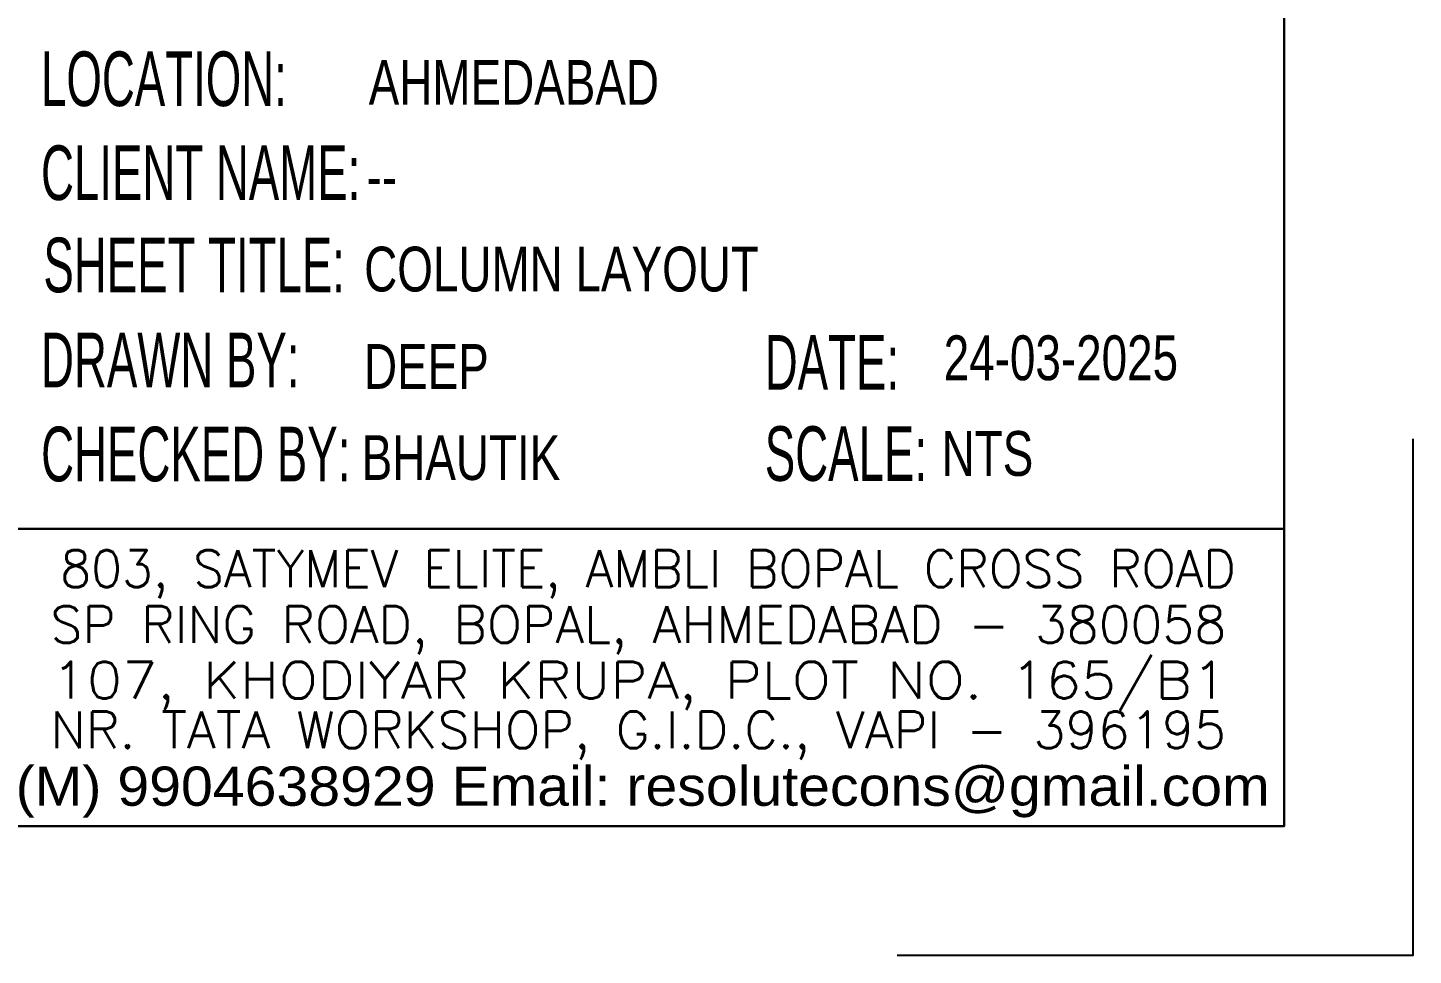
# Model space of a CAD drawing. Header units: inches. Extents: x 683042 to 921062, y -316188 to -5771.
# Drawn here: x 827286 to 830827, y -92855 to -90486 of the extents above; entities that cross this region are included whole.
import ezdxf
from ezdxf.enums import TextEntityAlignment as Align

# ---------------------------------------------------------------- set-up
doc = ezdxf.new("R2010")
doc.units = ezdxf.units.IN
doc.header["$MEASUREMENT"] = 0
doc.layers.add('R-text', color=7, linetype='Continuous', lineweight=30)
doc.styles.add('ROMANS', font='romans.shx', dxfattribs={"width": 0.8})
doc.styles.add('style1', font='', dxfattribs={"height": 0.2})
doc.styles.add('style3', font='swisscl.ttf', dxfattribs={"height": 0.21})
doc.styles.get('style1').set_extended_font_data('Swis721 BT')

# ---------------------------------------------------------------- blocks, each defined once
blk = doc.blocks.new('DRYG')
at = {"color": 1, "lineweight": 30}
blk.add_lwpolyline([(2022058.1, -490432.8), (2025058.1, -490432.8)], dxfattribs=at)
at = {"layer": 'R-text', "color": 1, "lineweight": 40, "style": 'style1', "width": 0.598233}
for s, height, p in [('LOCATION:', 126.9, (2022167.7, -489450.3)), ('CLIENT NAME:', 126.899, (2022167.7, -489668.6)), ('SHEET TITLE:', 126.899, (2022173.2, -489882.8)), ('DRAWN BY:', 126.9, (2022167.7, -490103.6)), ('DATE:', 126.9, (2023850.4, -490109.2)), ('CHECKED BY:', 126.899, (2022168, -490322.1)), ('SCALE:', 126.9, (2023850.4, -490321))]:
    blk.add_text(s, height=height, dxfattribs=at).set_placement(p)
at = {"layer": 'R-text', "lineweight": 18, "style": 'ROMANS'}
for s, width, p, p2 in [('803, SATYMEV ELITE, AMBLI BOPAL CROSS ROAD', 0.853119, (2022212.3, -490567.7), (2024945.7, -490567.7)), ('SP RING ROAD, BOPAL, AHMEDABAD - 380058', 0.878768, (2022189.6, -490697.5), (2024923, -490697.5)), ('107, KHODIYAR KRUPA, PLOT NO. 165/B1', 0.984272, (2022192.3, -490826.7), (2024925.7, -490826.7)), ('NR. TATA WORKSHOP, G.I.D.C., VAPI - 396195', 0.885715, (2022189.6, -490942.1), (2024923, -490942.1))]:
    blk.add_text(s, height=85.386, dxfattribs=dict(at, width=width)).set_placement(p, p2, align=Align.FIT)
at = {"layer": 'R-text', "style": 'style1', "width": 0.857472}
blk.add_text('(M) 9904638929 Email: resolutecons@gmail.com', height=91.079, dxfattribs=at).set_placement((2022108.7, -491075.8), (2025024.3, -491075.8), align=Align.FIT)

msp = doc.modelspace()

# ---------------------------------------------------------------- linework, layer by layer
at = {"color": 1, "lineweight": 30}
for points in [[(830496.951, -92524.94), (807066.126, -92524.94), (807066.126, -59390.439), (830496.951, -59390.439)], [(827199.747, -89227.736), (830496.951, -89227.736), (830496.951, -92524.94), (827199.747, -92524.94)]]:
    msp.add_lwpolyline(points, close=True, dxfattribs=at)
msp.add_lwpolyline([(829507.79, -92854.661), (830826.672, -92854.661), (830826.672, -91535.779)])

# ---------------------------------------------------------------- block references
at = {"xscale": 1.099067984001378, "yscale": 1.099067984001378, "zscale": 1.099067984001378}
msp.add_blockref('DRYG', (-1395179.607, 447252.791), dxfattribs=at)

# ---------------------------------------------------------------- texts
at = {"color": 5, "style": 'style3'}
for s, height, p in [('AHMEDABAD', 114.2594, (828157.482, -90682.995)), ('--', 114.2594, (828152.118, -90922.744)), ('COLUMN LAYOUT', 114.25945, (828145.893, -91159.612)), ('24-03-2025', 114.2594, (829626.676, -91386.192)), ('DEEP', 114.2594, (828145.479, -91408.304)), ('NTS', 114.2594, (829621.508, -91630.479)), ('BHAUTIK', 114.2594, (828139.545, -91640.911))]:
    msp.add_text(s, height=height, dxfattribs=at).set_placement(p)

doc.saveas('drawing.dxf')
